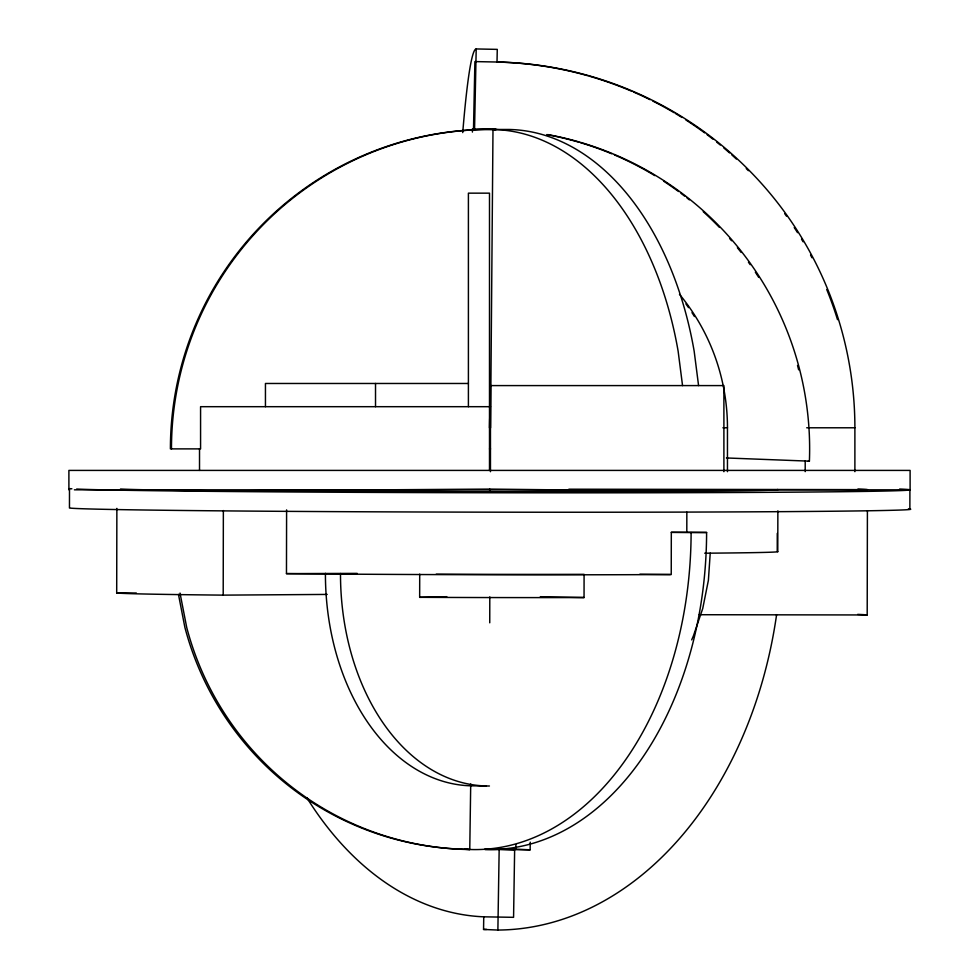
<?xml version="1.0" encoding="UTF-8"?>
<svg xmlns="http://www.w3.org/2000/svg" width="979" height="979" viewBox="0 0 979 979"><rect width="100%" height="100%" fill="white"/><g stroke="black" fill="none" stroke-linecap="round" stroke-linejoin="round"><path stroke-width="1.47" d="M327.194 594.424L223.2 595.134A358.693 3.096 0.1 0 1 116.697 592.98L116.868 508.395M223.2 595.134L223.359 510.548M670.321 574.538L658.194 574.6A290.335 2.509 0.1 0 1 286.468 573.621L286.602 509.9M436.206 574.183A215.221 1.86 0.1 0 0 584.084 574.343L584.047 597.545A215.221 1.86 0.1 0 1 419.661 597.325L419.71 574.11M489.696 492.082L489.696 489.096L223.408 490.907A358.693 3.096 0.1 0 1 120.49 489.01M489.745 622.815L489.794 596.884M530.251 842.148L530.128 849.796L484.825 849.38A319.484 216.971 89.7 0 0 706.605 532.478L671.313 532.343L671.239 574.551L639.874 574.196M686.805 532.258L686.842 512.164M777.277 533.371L777.24 551.532A288.218 2.496 0.1 0 1 704.721 553.208M777.779 551.715L777.864 510.867M700.56 614.898L699.239 614.714L867.198 614.959L867.406 511.026M909.87 508.994L909.907 489.586M698.578 385.591L694.16 351.18A298.35 194.099 -90 0 0 509.007 129.473L492.988 129.473L490.54 427.786L489.5 427.786L489.684 418.657M178.459 594.375L184.86 627.294A298.35 297.188 -84.3 0 0 467.913 849.331L469.761 849.527L470.715 783.971M776.604 614.616A378.481 277.657 -87.6 0 1 497.883 930.05L483.553 929.45L483.748 916.821A365.84 248.47 89.7 0 1 306.868 797.75M497.883 930.05L499.155 849.98M515.872 844.608L515.798 849.197L530.128 849.796M472.404 132.079L472.465 129.032L474.558 129.032L476.198 48.95L497.271 49.378L497.014 62.02A365.84 365.387 90 0 1 854.887 427.786L854.887 471.67M473.506 129.032L474.901 61.591L497.014 62.02M710.228 553.135L708.392 580.314L702.738 608.51L693.462 635.726A219.859 219.418 -82 0 1 691.676 639.899M419.661 597.325L446.816 596.688M286.468 573.621L357.176 573.388M671.313 532.343L706.605 532.478M484.825 849.38L515.798 849.197A319.484 216.971 89.7 0 1 511.417 848.964M468.403 383.474L265.444 383.474L265.444 406.689M490.54 406.689L200.573 406.689L200.573 448.884L170.407 448.884A319.484 319.093 -90 0 1 495.631 129.473L472.465 129.032M722.906 427.786L727.458 427.786L727.458 471.67M806.708 427.786L854.887 427.786M489.5 448.884L490.54 448.884M808.348 461.158L809.4 461.158A319.484 319.093 -90 0 0 547.75 134.588M74.355 489.818L910.103 489.818L910.103 470.409L68.897 470.409L68.897 489.818M568.848 489.206L867.443 489.635A378.481 3.267 0.1 0 0 857.91 489.059M116.697 592.98L136.301 593.005M486.404 785.966L474.338 785.843A213.532 149.334 -89.4 0 1 325.42 573.351M489.696 489.096L686.891 491.323A290.335 2.509 0.1 0 1 286.639 490.491M540.322 596.7L584.047 597.545M726.418 457.964L809.4 461.158M500.318 849.295L514.636 849.882L513.571 917.323L483.748 916.821M180.014 593.066L186.72 627.478A298.35 297.188 -84.3 0 0 469.761 849.527M682.547 385.591L678.129 351.18A298.35 194.099 90 0 0 492.988 129.473M805.203 461.036L805.203 471.633M723.897 471.694L723.897 385.591L490.455 385.591L490.455 471.694M489.5 470.409L489.5 193.157L468.403 193.157L468.403 406.689M375.52 383.474L375.52 406.689M199.52 448.884L199.52 470.409M546.71 134.588A319.484 319.093 -90 0 1 578.968 142.224M580.4 142.653A319.484 319.093 -90 0 1 611.667 153.752M614.469 154.927A319.484 319.093 -90 0 1 654.792 175.608M663.664 181.188A319.484 319.093 -90 0 1 678.557 191.517M680.98 193.328A319.484 319.093 -90 0 1 684.602 196.094M687.001 197.966A319.484 319.093 -90 0 1 689.375 199.851M703.24 211.672A319.484 319.093 -90 0 1 719.467 227.409M729.6 238.46A319.484 319.093 -90 0 1 731.57 240.748M737.383 247.711A319.484 319.093 -90 0 1 741.152 252.46M748.433 262.201A319.484 319.093 -90 0 1 750.195 264.673M755.347 272.199A319.484 319.093 -90 0 1 758.652 277.29M797.518 365.461A319.484 319.093 -90 0 1 798.668 369.829M171.46 448.884A319.484 319.093 -90 0 1 496.671 129.473M685.912 303.918A209.469 209.212 -90 0 1 688.567 307.639M691.994 312.68A209.469 209.212 -90 0 1 694.466 316.535M497.479 62.056A365.84 365.387 -90 0 1 542.966 66.046M544.471 66.266A365.84 365.387 -90 0 1 587.596 75.677M589.052 76.093A365.84 365.387 -90 0 1 632.079 91.39M633.474 91.989A365.84 365.387 -90 0 1 650.044 99.674M652.773 101.033A365.84 365.387 -90 0 1 674.164 112.72M675.473 113.503A365.84 365.387 -90 0 1 681.959 117.456M685.814 119.903A365.84 365.387 -90 0 1 704.66 132.863M707.107 134.686A365.84 365.387 -90 0 1 713.153 139.299M716.726 142.126A365.84 365.387 -90 0 1 720.275 145.002M723.787 147.927A365.84 365.387 -90 0 1 729.563 152.908M731.851 154.927A365.84 365.387 -90 0 1 736.367 159.039M746.255 168.535A365.84 365.387 -90 0 1 748.397 170.689M784.742 213.703A365.84 365.387 -90 0 1 786.516 216.175M794.238 227.532A365.84 365.387 -90 0 1 797.542 232.659M801.532 239.157A365.84 365.387 -90 0 1 803.086 241.776M810.551 255.042A365.84 365.387 -90 0 1 811.97 257.734M826.741 289.527A365.84 365.387 -90 0 1 837.522 319.668M679.487 294.312A209.469 209.212 -90 0 1 727.458 427.786M462.724 132.606A378.481 18.748 -88.8 0 1 476.198 48.95M908.39 508.872A421.998 3.647 0.1 0 1 535.305 512.225A421.998 3.647 0.1 0 1 69.46 508.015L69.497 488.607A421.998 3.647 0.1 0 0 71.895 488.79M899.652 489.035A421.998 3.647 0.1 0 1 583.043 492.829A421.998 3.647 0.1 0 1 76.68 489.035M777.363 489.5A288.218 2.496 0.1 0 1 685.447 491.311M691.113 532.576A319.484 216.971 89.7 0 1 464.964 849.246M489.427 786.002A213.532 149.334 -89.4 0 1 340.496 573.51M486.575 929.414A378.481 277.657 -87.6 0 1 483.553 929.45M857.665 614.384A378.481 3.267 0.1 0 1 867.198 614.959"/></g></svg>
